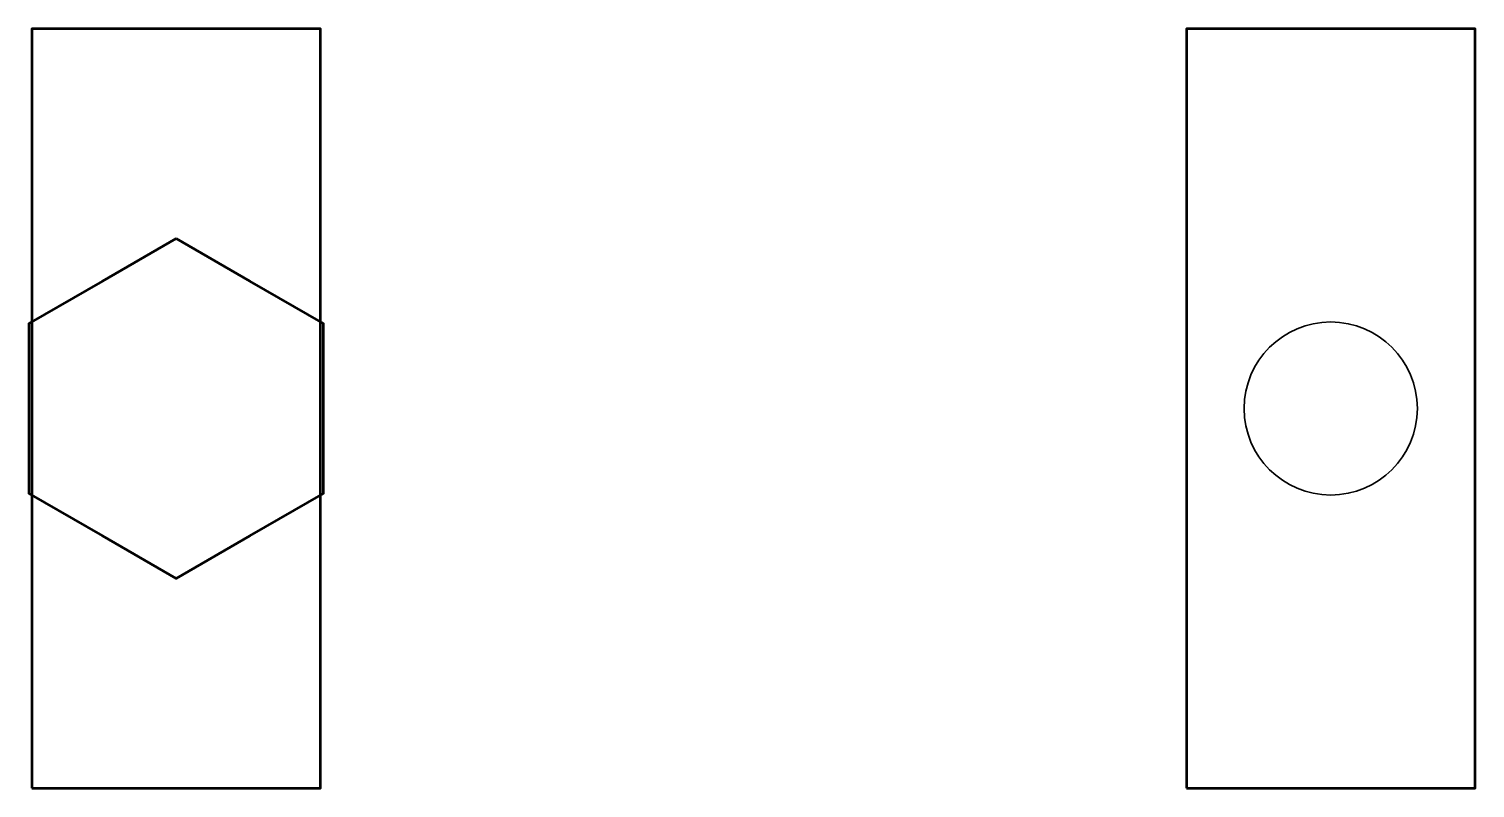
# Model space of a CAD drawing. Header units: centimetres. Extents: x -18.75 to -16.25, y 4.49 to 5.81.
import ezdxf

# ---------------------------------------------------------------- set-up
doc = ezdxf.new("R2010")
doc.units = ezdxf.units.CM
doc.header["$MEASUREMENT"] = 0
doc.layers.add('Layer 1', color=7, linetype='Continuous')

msp = doc.modelspace()

# ---------------------------------------------------------------- linework, layer by layer
at = {"layer": 'Layer 1', "color": 250, "lineweight": 53}
for points in [[(-18.75001, 4.49211), (-18.25001, 4.49211), (-18.25001, 5.80789), (-18.75001, 5.80789), (-18.75001, 4.49211)], [(-16.75001, 4.4921), (-16.25001, 4.4921), (-16.25001, 5.80788), (-16.75001, 5.80788), (-16.75001, 4.4921)]]:
    msp.add_lwpolyline(points, close=True, dxfattribs=at)
at = {"layer": 'Layer 1', "color": 250, "lineweight": 35}
msp.add_ellipse((-16.5, 5.15002), major_axis=(0, 0.15), ratio=1, dxfattribs=at)
at = {"layer": 'Layer 1', "color": 250, "lineweight": 53}
msp.add_open_spline([(-18.5, 5.44446), (-18.5, 5.44446), (-18.3725, 5.37084), (-18.3725, 5.37084), (-18.3725, 5.37084), (-18.3725, 5.37084), (-18.245, 5.29723), (-18.245, 5.29723), (-18.245, 5.29723), (-18.245, 5.29723), (-18.245, 5.15), (-18.245, 5.15), (-18.245, 5.15), (-18.245, 5.15), (-18.245, 5.00277), (-18.245, 5.00277), (-18.245, 5.00277), (-18.245, 5.00277), (-18.3725, 4.92916), (-18.3725, 4.92916), (-18.3725, 4.92916), (-18.3725, 4.92916), (-18.5, 4.85554), (-18.5, 4.85554), (-18.5, 4.85554), (-18.5, 4.85554), (-18.6275, 4.92916), (-18.6275, 4.92916), (-18.6275, 4.92916), (-18.6275, 4.92916), (-18.755, 5.00277), (-18.755, 5.00277), (-18.755, 5.00277), (-18.755, 5.00277), (-18.755, 5.15), (-18.755, 5.15), (-18.755, 5.15), (-18.755, 5.15), (-18.755, 5.29723), (-18.755, 5.29723), (-18.755, 5.29723), (-18.755, 5.29723), (-18.6275, 5.37084), (-18.6275, 5.37084), (-18.6275, 5.37084), (-18.6275, 5.37084), (-18.5, 5.44446), (-18.5, 5.44446)], degree=3, knots=[0, 0, 0, 0, 0.0833333, 0.0833333, 0.0833333, 0.0833333, 0.1666667, 0.1666667, 0.1666667, 0.1666667, 0.25, 0.25, 0.25, 0.25, 0.3333333, 0.3333333, 0.3333333, 0.3333333, 0.4166667, 0.4166667, 0.4166667, 0.4166667, 0.5, 0.5, 0.5, 0.5, 0.5833333, 0.5833333, 0.5833333, 0.5833333, 0.6666667, 0.6666667, 0.6666667, 0.6666667, 0.75, 0.75, 0.75, 0.75, 0.8333333, 0.8333333, 0.8333333, 0.8333333, 0.9166667, 0.9166667, 0.9166667, 0.9166667, 1, 1, 1, 1], dxfattribs=at)

doc.saveas('drawing.dxf')
